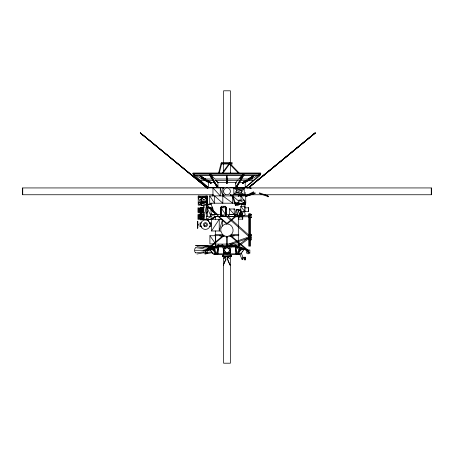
<?xml version="1.0" encoding="UTF-8"?>
<svg xmlns="http://www.w3.org/2000/svg" width="454" height="454" viewBox="0 0 454 454"><rect width="100%" height="100%" fill="white"/><g stroke="black" fill="none" stroke-linecap="round" stroke-linejoin="round"><path stroke-width="0.68" d="M212.812 194.749L22.7 194.749L22.7 187.939L224.162 187.939M197.768 222.67L197.768 221.268L197.768 228.078L197.768 226.677M198.148 214.77L198.148 219.537L198.143 214.004M198.148 212.393L198.148 207.626L198.143 212.574M198.608 223.987L198.608 225.36M214.736 178.933L210.179 173.757L209.583 173.757L209.896 175.562L217.926 187.661L217.926 182.553L215.65 179.966M226.484 183.223L226.484 175.244L227.17 179.88L226.484 179.88L227.17 183.223L226.484 183.223L226.484 182.553L227.17 183.223L227.17 175.244M230.377 253.009L230.377 249.604L230.377 253.009L228.334 253.009M239.672 181.617L236.307 187.661L243.741 175.562L244.053 173.757L243.458 173.757L243.145 175.562L235.711 187.661L235.711 182.553L237.987 179.966M241.891 211.672L241.891 215.037L240.2 215.037L240.03 212.529M244.496 257.855L244.496 257.174L244.496 259.898L244.496 259.217M244.632 258.11L244.632 257.685L242.845 257.685M244.893 209.686L244.893 211.643L248.639 211.643L248.639 207.728L244.893 207.989M250.086 217.307L250.086 246.17L250.086 239.468M250.086 214.447L250.086 213.652L250.086 234.667M250.409 194.749L431.3 194.749L431.3 187.939L229.838 187.939M227.522 259.41L227.539 256.686M227.034 247.907A2.384 2.384 0 0 1 229.094 251.482A2.384 2.384 0 0 1 224.968 251.482A2.384 2.384 0 0 1 227.034 247.907L227 246.539M248.582 187.695L315.224 132.891L248.758 187.774M215.338 247.322L218.402 247.322L218.062 253.792L214.657 253.792M212.586 195.867L212.671 195.526L212.761 195.867M242.839 195.867L242.93 195.526L243.015 195.867M220.723 230.161C220.729 227.284 222.914 224.668 225.717 224.077M207.245 197.462L207.404 196.066L198.211 196.066L198.211 205.151L207.404 205.151L207.404 196.066L207.064 205.151L207.064 196.066M210.503 250.092L210.622 249.087L211.558 249.087L212.966 250.092L214.299 251.72L215.048 253.349L214.935 254.353L213.993 254.353L212.586 253.349L210.503 250.092L210.996 249.7M211.558 249.087L212.058 248.69L214.793 251.323L215.548 252.952L215.429 253.956L214.935 254.353M220.871 214.169L220.718 215.468L221.399 216.49L225.315 216.49L226.166 215.468L226.166 207.296L225.315 206.275L221.399 206.275L220.718 207.296L220.718 215.468L221.126 214.958L221.399 206.275M225.859 209.901L226.166 207.296L225.757 207.807L225.757 214.958L225.315 216.49L221.126 214.958L220.718 207.296L226.166 215.468L225.757 207.807L225.315 206.275L221.126 207.807L225.757 207.807M240.87 210.633L238.458 210.633L236.233 209.339L237.181 215.043L238.639 209.339L236.233 209.339L234.956 213.755L237.181 215.043L239.587 215.043L240.87 210.633L238.639 209.339M222.846 244.644L206.008 249.984L205.94 250.415M214.316 247.799L212.954 249.706L214.657 249.706L217.381 253.792L218.402 247.322M230.382 250.285L231.063 246.539L236.205 245.518L217.818 245.518L222.721 246.539L231.063 246.539M238.634 195.867L238.878 195.526L239.116 195.867M206.445 207.399L211.082 207.399L211.082 219.418L203.795 219.418L206.519 205.151L206.519 219.418L211.082 216.286L207.336 208.318L211.082 208.318M213.21 194.562L212.954 195.895L212.954 187.894L220.275 195.895L220.275 187.894L222.829 195.895L232.703 203.21L232.703 195.895L238.963 201.383M247.447 250.449L247.731 249.961L247.941 250.455M255.165 192.825L245.71 195.929L245.903 196.378L252.004 194.533M247.912 250.415L247.748 249.961L247.43 250.302M218.522 173.479L221.115 163.219L221.478 163.048L221.779 163.349L219.361 172.923M223.419 195.867L223.748 195.526L224.077 195.867M231.529 195.867L231.858 195.526L232.181 195.867M215.264 245.625L215.406 245.376L215.429 245.75M238.407 173.173L229.071 163.519L229.565 163.048L229.928 163.451L222.954 173.201M221.966 173.439L229.531 163.048L229.071 163.519M211.524 230.978L211.524 219.299L222.596 219.299L219.225 230.978L219.225 219.299L211.524 230.978L221.212 230.978M245.79 187.235L245.915 186.883L250.648 188.121M245.869 187.184L245.745 187.536L247.765 188.064M238.532 245.381L239.088 245.779L239.241 245.273M217.738 216.144L226.767 224.072M201.565 208.403L202.966 208.624L202.688 208.823L201.775 207.756L200.305 212.29L201.775 212.29L202.966 211.422L203.42 210.02L202.966 208.624L201.775 207.756L200.509 208.403L199.658 209.022L199.334 210.02L199.658 211.025L200.509 211.643L201.565 211.643L202.416 211.025L202.739 210.02L202.416 209.022L201.565 208.403L200.509 208.403L200.305 207.756L199.113 208.624L198.653 210.02L199.113 211.422L200.305 212.29L201.565 211.643L200.509 208.403M198.483 216.558L198.971 215.06L200.248 214.135L201.826 214.135L203.103 215.06L203.591 216.558L203.103 218.062L201.826 218.987L200.248 218.987L198.971 218.062L198.483 216.558L200.401 216.558M200.248 218.987L200.838 217.165M201.236 215.951L201.826 214.135M199.113 209.646L198.653 211.042L199.113 212.444L200.305 213.312L201.775 213.312L202.966 212.444L203.42 211.042L203.12 210.111M201.667 208.08L200.305 207.756L200.407 208.08L201.667 208.08L201.775 207.756M198.96 216.649L198.653 217.579L199.113 218.981L200.305 219.849L201.775 219.849L202.966 218.981L203.42 217.579L203.12 216.649M200.407 211.967L200.305 212.29L199.385 211.224L199.113 211.422L198.994 210.02M260.687 173.757L260.068 175.562L245.16 187.746L244.57 187.746L245.205 187.661L260.687 173.757L251.153 179.171M228.572 215.309L228.759 215.707L229.009 215.366M227.278 246.091L227.278 236.528C226.126 235.853 227.17 237.425 227.119 236.262M225.837 258.825L223.283 265.21L225.837 259.836M240.177 214.697L238.322 219.146L242.748 219.146L242.748 217.103M240.2 215.037L241.647 211.575M243.344 211.575L241.891 215.037L241.806 213.783M223.345 235.359L205.923 250.035L205.917 250.455M238.957 254.353L238.838 253.349L239.587 251.72L240.921 250.092L242.328 249.087L243.27 249.087L243.384 250.092L242.635 251.72L239.899 254.353L238.463 253.956L238.344 252.952L239.093 251.323L241.834 248.69L242.328 249.087M233.992 209.033L234.502 208.999L234.026 209.101M199.658 209.022L200.305 207.756M202.416 211.025L201.775 212.29L201.565 211.643M207.342 188.217L140.292 132.891L207.989 188.393M214.929 216.513L210.917 219.174L210.928 219.623L215.939 216.7M211.348 219.696C211.354 218.346 210.372 220.088 211.422 219.571M218.618 187.581L218.204 187.808M235.711 187.661L243.458 173.757L243.741 175.562M240.348 180.408L241.023 179.199M221.779 163.349L221.115 163.219M236.307 187.661L243.145 175.562M235.132 216.354L226.711 223.521L226.881 224.043M226.711 223.521L227.148 224.043L236.091 216.433L236.057 216.019M229.724 209.09L229.287 208.925L229.503 209.135M228.561 215.378L229.003 215.417M202.416 209.022L203.42 210.02L202.688 211.224L202.966 211.422L201.667 211.967M247.475 250.302L247.833 250.001L247.856 250.426M238.515 247.322L235.45 247.322L236.472 253.792L239.196 249.706L240.898 249.706L239.536 247.799M241.216 194.76L241.556 195.895L242.345 194.76M231.324 234.553C234.826 231.279 232.828 224.889 228.152 224.077M238.532 216.325L238.6 216.728L238.889 216.348M206.428 250.302L206.11 249.961L205.997 250.426M226.796 236.233L227.028 236.846M238.986 179.256L241.67 175.953M242.561 174.858L243.458 173.757L238.9 178.933M206.366 213.153L207.654 211.581M210.225 208.448L211.082 207.399M227.051 223.998L227.187 223.567L218.76 216.45M239.95 178.411L240.864 177.378M243.14 174.79L244.053 173.757M227.187 215.985L226.597 216.643L249.717 237.266M206.649 204.992L206.292 205.401L218.175 215.894M253.678 191.747L245.676 195.748L245.767 196.219L255.347 193.478M235.359 205.458L238.254 202.427L235.359 202.427L235.359 205.458L238.254 205.458L238.254 202.427M207.421 220.678L208.698 219.418L208.698 221.938M228.668 248.599L229.667 247.64M249.064 239.831L251.21 237.788L249.064 237.788L251.21 235.337L249.064 235.337L251.21 234.315L249.064 234.253M225.837 256.68L223.964 258.383L225.95 256.731M254.229 175.244L249.064 179.88L242.589 183.223L242.589 182.553L246.664 179.994M219.889 235.365L219.923 236.018L226.887 236.869M226.847 236.216L226.949 236.869L234.054 235.938L233.759 235.342M214.657 249.706L217.381 247.322L217.381 253.792M243.259 204.777L245.642 202.734L245.642 204.777L243.259 204.777L243.259 202.734L245.642 202.734M242.589 182.553L242.93 183.223L248.718 179.88L253.724 175.664M254.07 175.664L249.064 179.88L246.709 181.095M206.899 250.103L223.26 236.318M240.421 194.443L238.787 195.793L240.592 194.38M238.929 195.844L240.563 194.499L240.535 195.895M248.718 187.769L315.218 133.039L248.605 187.746M238.168 196.094L239.899 194.675M248.071 187.945L315.065 133.005M238.957 195.85L240.586 194.505M238.288 196.043L239.928 194.698M248.656 187.53L315.224 132.891M214.299 251.72L214.793 251.323M212.966 250.092L213.465 249.7M212.586 253.349L213.079 252.952M215.048 253.349L215.548 252.952M213.993 254.353L214.487 253.956M247.436 238.316L238.537 244.961L239.093 245.052M239.241 245.693L249.246 238.219M202.966 208.624L199.113 211.422L200.509 211.643M198.971 218.062L200.52 216.938M201.553 216.183L203.103 215.06M247.243 180.034L242.589 183.223L248.718 179.88M248.406 179.234L253.644 175.641L247.827 179.262M245.841 181.231L242.93 183.223L242.93 182.553M251.079 177.639L253.99 175.641L248.168 179.262M231.126 255.823C231.205 256.544 231.591 255.239 231.012 255.988M244.519 203.188L245.058 203.176M212.495 218.936L215.928 216.654M210.917 219.174L214.935 216.547M246.499 180.244L243.526 182.167L246.426 180.357M248.281 179.092L253.633 175.63M236.84 192.763L233.827 194.601L233.827 188.234L244.246 188.234L244.246 194.601L233.827 194.601L236.84 190.073L241.239 190.073L244.246 188.234L241.239 192.763L236.84 192.763L236.84 190.073L233.827 188.234L241.239 190.073L241.239 192.763L244.246 194.601L236.84 192.763L241.239 190.073M223.453 195.935L223.913 195.895M243.577 215.979L245.177 214.64L244.502 211.178M235.541 216.263L235.898 216.706L235.898 215.82M249.961 179.846L245.194 182.553L245.194 187.661M267.718 195.759L267.519 196.406L267.718 195.759L259.404 192.831M222.301 255.733L222.931 255.982L222.625 255.772M225.61 253.009L223.567 253.009L223.572 248.242L223.572 253.009L225.105 252.157M218.55 187.746L218.669 187.519M218.096 216.433L217.716 216.433M210.9 210.883L212.603 210.003L212.603 210.486M213.335 210.883L212.824 211.144L212.824 211.995L213.97 212.262M253.956 192.36L245.954 196.361L245.665 195.748L247.492 194.857M236.04 204.3L237.402 203.619L237.402 204.3L236.04 204.3L236.04 203.619L237.402 203.619M249.013 194.868L245.966 196.355L245.756 195.748M245.739 187.536L245.915 186.883L251.38 188.376M243.497 258.837L242.027 259.444L239.729 253.899M207.921 249.212L218.953 244.734M206.967 250.319L211.513 248.48M212.807 247.952L219.299 245.319M228.72 244.076L249.518 236.648M230.348 244.553L249.195 237.817M236.091 216.433L235.694 216.32M205.923 250.035L206.411 250.449M231.126 255.971L231.557 255.687M206.956 250.387L223.124 245.262M201.343 222.959L199.981 222.959L199.981 226.364L201.264 225.967M209.595 223.362L210.877 222.959L210.877 226.364L209.515 226.364M207.035 204.641L212.001 203.142M207.211 205.299L211.558 203.988M226.949 236.869L227.068 236.239M231.602 195.895L232.068 195.935M196.962 254.03L204.045 252.668M204.936 254.03L212.018 252.668M201.616 197.422L201.616 205.151L198.211 197.422L206.383 196.066L207.404 205.151L198.211 202.189L207.404 202.189M223.572 253.009L225.547 252.691M241.556 216.791L238.554 216.961M251.21 214.265L249.064 214.572L251.21 214.572L249.064 217.545L251.21 217.619L251.21 214.265L249.064 214.458M195.64 252.935L203.205 251.97M207.052 252.498L211.178 251.97M222.608 256.686L231.256 255.835L231.256 256.686L222.608 256.686L222.608 255.835L231.256 255.835M223.572 250.285L222.721 246.539L236.205 245.518M221.382 162.946L232.272 162.946M221.444 163.014L232.21 163.014M221.382 164.002L232.272 164.002M193.018 173.014L260.698 173.014M192.848 173.354L260.868 173.354M194.369 174.824L259.404 174.824M194.369 175.505L259.404 175.505M200.969 179.012L203.789 179.012M204.499 179.012L211.638 179.012M215.1 179.012L238.594 179.012M242.056 179.012L249.195 179.012M249.904 179.012L252.725 179.012M200.969 180.374L213.42 180.374M215.1 180.374L238.594 180.374M240.274 180.374L252.725 180.374M208.284 182.559L214.566 182.559M217.228 182.559L236.545 182.548M239.116 182.559L242.408 182.548M244.496 182.548L245.398 182.559M208.284 187.667L245.398 187.667M222.744 194.749L224.162 194.749M229.838 194.749L248.281 194.749M235.694 203.21L209.72 203.21L209.72 195.895L245.813 195.895L245.92 196.378L245.676 195.748L245.813 203.21L241.414 196.457M267.605 196.066L268.286 196.066L268.286 196.747L267.605 196.747L267.605 196.066L268.286 196.747M198.211 197.422L206.383 197.422M239.003 200.112L244.791 200.112L244.791 203.313L239.003 200.112L239.003 203.313M237.856 203.313L243.503 203.313M237.856 204.606L244.893 204.606L239.275 203.313L239.275 204.606L238.424 203.313L238.424 204.606M201.275 205.253L202.978 205.253M240.796 206.286L244.882 206.286L244.882 211.734L240.796 211.734L240.796 206.286L244.882 211.734M202.229 207.637L204.272 207.637M206.315 207.637L209.72 207.637M199.845 207.807L203.795 207.807M213.062 208.857L212.29 208.863L212.29 206.933M229.452 208.993L234.219 208.993L234.219 214.441L229.452 214.441L229.452 208.993L234.219 214.441M203.42 210.02L198.653 210.02L199.658 211.025M240.989 210.02L239.86 210.02L240.875 210.508M212.971 211.581L213.652 211.581M202.229 212.404L204.272 212.404M202.478 212.574L203.795 212.574M203.795 214.004L199.845 214.004L199.845 215.281M214.736 214.532L221.109 214.532M225.655 214.532L234.065 214.532M234.735 214.532L236.755 214.532M212.603 214.583L214.708 214.583L214.708 215.065L212.603 215.065L210.9 214.192L210.9 213.709L212.603 214.583L212.603 215.065M225.757 214.958L221.126 214.958L221.399 216.49M236.46 215.752L249.439 215.752M206.445 216.286L211.082 216.286M226.909 216.342L215.502 216.342L215.502 219.81M228.317 216.342L238.316 216.342L238.316 244.093M214.736 216.439L239.082 216.439L238.486 216.439M201.678 216.558L203.591 216.558M235.779 216.774L249.439 216.774M251.21 217.387L249.064 217.387L251.21 217.619M201.82 219.112L203.795 219.112L203.006 218.09M204.079 219.231L206.803 219.231M202.229 219.554L204.272 219.554M208.358 219.554L209.72 219.554M209.515 222.959L210.877 222.959M199.981 226.364L201.343 226.364M214.992 234.519L223.226 234.519M230.592 234.519L238.827 234.519M214.992 235.541L225.065 235.541M228.748 235.541L238.827 235.541M209.901 235.734L215.69 235.734L215.69 243.906L209.901 243.906L209.901 235.734L215.69 243.906M249.064 239.894L251.21 239.831M214.992 244.087L238.827 244.087M215.412 246.539L195.776 245.518L204.936 245.518L215.4 246.42M215.576 247.016L223.385 247.004M230.592 247.016L238.242 247.016M240.524 249.938L239.417 250.727L239.508 251.522M203.994 250.046L207.399 250.046L207.399 253.111L203.994 253.111L203.994 250.046L207.399 253.111M246.448 250.046L249.853 250.046L249.853 253.111L246.448 253.111L246.448 250.046L249.853 253.111M195.095 250.285L202.859 250.285M203.069 250.285L210.832 250.285M223.254 250.285L224.617 250.285M229.366 250.285L230.763 250.285M214.379 251.522L214.697 251.215L213.652 249.938M205.39 253.792L206.071 253.792M238.855 253.792L235.791 253.792L235.45 247.322M247.805 253.792L248.486 253.792M215.412 253.826L238.407 253.826M214.481 254.507L239.337 254.507M195.776 245.518L215.395 246.471M222.608 255.835L223.941 255.965M203.613 247.64L211.178 248.599M195.64 247.64L203.205 248.599M198.211 196.066L200.254 196.4M218.204 187.519L218.839 187.808L218.55 187.581M204.936 246.539L212.018 247.901M196.962 246.539L204.045 247.901M231.012 244.644L245.83 249.342M230.734 245.262L246.902 250.387M206.025 250.001L206.383 250.302M259.206 193.478L267.519 196.406M234.905 244.734L245.937 249.212M234.559 245.319L241.046 247.952M243.645 249.002L246.891 250.319M206.508 205.452L206.581 204.975M222.721 246.539L225.076 247.691M236.04 203.619L237.402 204.3M203.676 179.846L208.443 182.553L208.443 187.661L193.569 175.562L192.95 173.757L194.738 174.773M195.929 175.448L202.484 179.171M202.575 177.639L199.664 175.641L205.673 179.262M206.871 179.994L211.065 182.553L211.065 183.223L204.589 179.88L199.584 175.664L204.936 179.88L211.065 183.223L210.718 182.553L207.813 180.726M205.827 179.262L200.01 175.607L205.248 179.234M206.99 179.994L211.065 182.553M199.664 175.607L205.48 179.262M206.411 180.034L211.065 183.223L204.589 179.88L204.936 179.88L199.925 175.664M207.228 180.828L210.718 183.223L210.718 182.553M199.334 210.02L199.113 208.624L199.385 208.823M199.113 208.624L202.966 211.422L202.739 210.02M198.971 215.06L200.52 216.183M201.553 216.938L203.103 218.062M240.427 249.7L240.921 250.092M242.141 251.323L242.635 251.72M240.807 252.952L241.307 253.349M238.344 252.952L238.838 253.349M239.4 253.956L239.899 254.353M242.89 249.7L243.384 250.092M239.093 251.323L239.587 251.72M227.187 223.567L226.671 223.998M207.518 188.001L140.292 132.891L207.478 188.149M140.297 133.039L207.302 188.115M227.42 256.731L229.412 258.383L227.539 256.68M230.513 235.359L247.935 250.035M230.592 236.318L246.959 250.103M239.196 249.706L236.472 247.322L236.472 253.792M206.746 204.89L218.107 214.935M227.789 216.365L249.331 235.581M192.95 173.757L208.443 187.661M228.668 251.97L229.667 252.935M224.35 247.64L225.315 248.599M229.565 163.048L239.394 173.212M216.07 180.596L217.926 182.553M235.115 202.524L233.033 195.878L232.624 195.742L232.391 196.1L234.678 203.409L235.32 203.188L234.678 203.409M232.391 196.1L233.033 195.878M222.545 234.553L220.848 231.381M209.72 195.895L214.487 203.21L214.487 195.895L222.829 203.21L222.829 187.894M209.583 173.757L217.926 187.661L217.704 185.748M209.896 175.562L217.33 187.661L214.299 182.219M217.926 187.661L210.179 173.757L210.491 175.562M212.954 179.801L213.624 181.01M227.823 260.431L230.093 265.21L227.539 258.825M241.307 253.253L243.344 258.178M210.809 203.761L214.992 214.532M241.159 214.697L242.748 219.146L241.727 214.583M200.248 214.135L200.838 215.951M201.236 217.165L201.826 218.987M243.577 194.76L243.917 195.895L243.917 194.533M238.458 210.633L239.587 215.043M198.211 196.741L198.648 198.642M204.056 206.513L203.795 205.151L203.795 219.418M235.711 182.553L235.859 183.83M226.484 175.244L227.17 183.223M212.637 246.539L212.92 249.66M207.245 200.957L207.382 204.453M227.006 252.668L227 254.03M225.837 256.686L225.854 260.091M431.3 187.939L431.3 194.749M251.21 234.253L251.21 239.894M248.639 207.728L248.639 211.643M245.205 192.428L245.205 195.827M244.961 204.606L244.961 208.011M244.632 257.685L244.632 259.387L244.632 258.962M242.249 257.798L242.249 259.387L242.249 258.962M241.556 194.533L241.556 195.895M241.488 204.606L241.488 206.649M241.046 195.895L241.046 200.549M240.552 248.344L240.552 249.535M239.196 247.918L239.196 251.749M235.019 203.313L235.019 204.606M230.405 173.088L230.405 90.8L223.595 90.8L223.595 173.088M230.405 194.369L230.405 195.787M230.405 254.666L230.405 363.2L223.595 363.2L223.595 254.666M226.597 236.528L226.597 246.091M223.595 187.275L223.595 188.694M223.595 194.369L223.595 195.787M222.596 219.299L222.596 226.171M215.502 230.91L215.502 244.093M214.657 247.918L214.657 251.749M207.336 208.318L207.336 216.286M206.383 196.066L206.383 205.151M22.7 187.939L22.7 194.749M213 249.706A3.405 1.703 -90 0 1 213.204 248.588M213.057 253.695A3.405 1.703 -90 0 1 211.581 251.993M195.77 252.674A2.384 1.192 -90 0 1 194.579 250.29A2.384 1.192 -90 0 1 195.77 247.907M197.428 221.268L197.428 228.078L197.428 221.268M245.518 257.174L245.518 259.898L245.518 257.174M249.03 213.652L249.03 246.17L249.03 213.652M240.756 195.997C241.239 196.843 241.624 195.095 240.756 195.997M205.435 250.914C205.503 252.265 206.638 250.302 205.435 250.914M205.435 251.936C205.503 253.287 206.638 251.323 205.435 251.936M247.85 250.914C247.918 252.265 249.053 250.302 247.85 250.914M247.85 251.936C247.918 253.287 249.053 251.323 247.85 251.936M201.786 199.805L201.247 201.809L202.949 203.046L205.055 203.046L206.757 201.809L207.404 199.805L206.757 197.808L205.055 196.571L202.949 196.571L201.247 197.808L200.594 199.805L201.247 201.809L202.212 201.111L201.786 199.805L202.212 198.506L203.318 197.706L204.686 197.706L205.793 198.506L206.212 199.805L205.793 201.111L204.686 201.911L203.318 201.911L202.212 201.111L202.949 203.046L203.318 201.911L205.055 203.046L204.686 201.911L206.757 201.809L205.793 201.111L207.404 199.805L206.212 199.805L206.757 197.808L205.793 198.506L205.055 196.571L204.686 197.706L202.949 196.571L203.318 197.706L201.247 197.808L202.212 198.506L200.594 199.805L201.786 199.805M222.358 255.96L222.925 255.829L222.358 255.96M203.449 199.408L203.449 200.208L204.55 200.208L204.55 199.408L203.449 199.408M198.948 202.853L198.948 204.255L199.544 204.686L200.878 204.255L200.878 202.853L200.282 202.422L198.948 202.853M234.02 214.299L234.44 214.56L234.02 214.299M234.69 215.349L235.11 215.61L234.69 215.349M229.259 214.243L229.673 214.543L229.259 214.243M234.678 215.423L235.155 215.463L234.678 215.423M225.298 251.97L224.35 252.935L225.315 251.97M225.298 194.295A3.405 3.405 0 0 0 230.405 191.344A3.405 3.405 0 0 0 225.298 188.393A3.405 3.405 0 0 0 225.298 194.295M224.021 251.993A3.405 3.405 0 0 0 229.917 251.993A3.405 3.405 0 0 0 226.972 246.885A3.405 3.405 0 0 0 224.021 251.993M200.299 216.989A0.851 0.851 0 0 0 201.775 216.989A0.851 0.851 0 0 0 201.037 215.712A0.851 0.851 0 0 0 200.299 216.989M204.413 226.45A2.043 2.043 0 0 0 207.478 224.679A2.043 2.043 0 0 0 204.413 222.914A2.043 2.043 0 0 0 204.413 226.45M204.612 225.422A1.107 1.107 0 0 0 206.485 225.025A1.107 1.107 0 0 0 205.202 223.601A1.107 1.107 0 0 0 204.612 225.422M201.888 227.868A4.767 4.767 0 0 0 209.964 226.154A4.767 4.767 0 0 0 204.442 220.02A4.767 4.767 0 0 0 201.888 227.868"/></g></svg>
